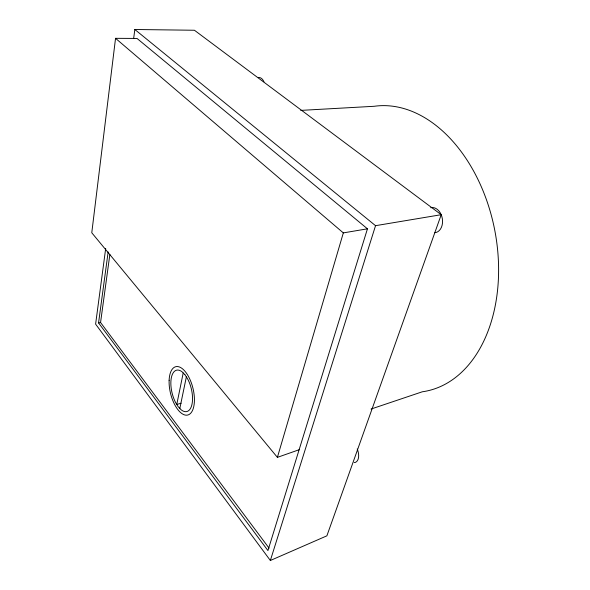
<?xml version="1.0" encoding="UTF-8"?>
<svg xmlns="http://www.w3.org/2000/svg" width="590" height="590" viewBox="0 0 590 590"><rect width="100%" height="100%" fill="white"/><g stroke="black" fill="none" stroke-linecap="round" stroke-linejoin="round"><path stroke-width="0.89" d="M108.154 251.945L98.559 322.907L267.934 550.566L367.452 228.817L137.02 38.446L115.544 38.321L91.775 232.77L277.396 457.361L299.123 449.735M105.691 248.419L95.609 324.124L270.353 560.5L326.882 535.831L441.224 214.701L194.435 30.252L134.845 29.5L133.628 38.623M269.062 548.132L100.558 322.501L109.873 254.356M183.202 372.954L176.779 404.445L181.115 403.228M179.825 408.435L186.359 376.899M277.396 457.361L343.328 232.895L367.452 228.817M270.353 560.5L375.535 225.682L441.224 214.701M371.044 409.047L422.3 391.79A144.816 98.294 79.1 0 0 495.696 235.425A144.816 98.294 79.1 0 0 374.237 106.281L300.73 110.396M98.559 322.907L100.558 322.501M134.845 29.5L375.535 225.682M115.544 38.321L343.328 232.895M357.223 448.961A10.93 6.35 70.2 0 1 354.243 462.619M430.737 207.724A12.678 9.13 80.8 0 1 442.323 218.58A12.678 9.13 80.8 0 1 434.911 232.696M258.317 77.57A10.554 5.959 87.1 0 1 263.966 81.789M184.847 374.598L182.022 371.766A21.314 9.846 76.1 0 0 171.351 377.689A21.314 9.846 76.1 0 0 175.724 402.786L178.232 406.746L180.983 409.667A21.314 9.846 76.1 0 0 192.016 404.15A21.314 9.846 76.1 0 0 187.458 378.574L184.847 374.598M169.124 380.299A24.898 11.498 76.1 0 0 187.31 415.124A24.898 11.498 76.1 0 0 188.859 377.18A24.898 11.498 76.1 0 0 169.124 380.299"/></g></svg>
